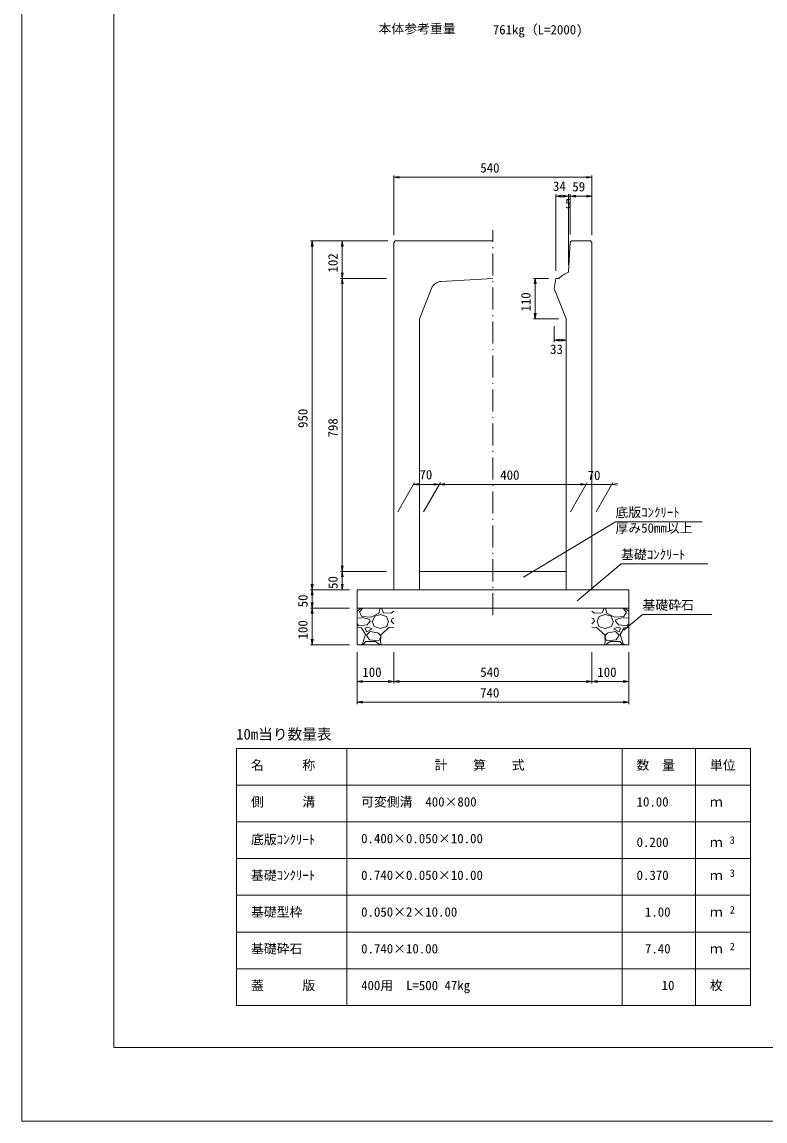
# Model space of a CAD drawing. Units: millimetres, scale not verified. Extents: x 0 to 84100, y 0 to 59400.
# Drawn here: x 0 to 20238, y 0 to 29929 of the extents above; entities that cross this region are included whole.
import ezdxf
from ezdxf.enums import TextEntityAlignment as Align

# ---------------------------------------------------------------- set-up
doc = ezdxf.new("R2010")
doc.units = ezdxf.units.MM
doc.header["$LTSCALE"] = 100
doc.linetypes.add('DASHED_DOTTED', pattern=[9.25, 6, -1.5, 0.25, -1.5])
for name, color, linetype, lineweight in [('0_2', 7, 'Continuous', 9), ('D-STR-DIM', 7, 'Continuous', 18), ('D-STR-DIM（寸法）', 7, 'Continuous', 18), ('D-STR-HTXT（旗揚げ）', 4, 'Continuous', 18), ('D-STR-STRn（構造物）', 7, 'Continuous', 18), ('D-TTL(外枠）', 2, 'Continuous', 18), ('DEFPOINTS_3', 8, 'Continuous', 18), ('作図レイヤ', 1, 'Continuous', 18)]:
    doc.layers.add(name, color=color, linetype=linetype, lineweight=lineweight)
doc.layers.add('D-STR-TXT（文字）', color=7, linetype='Continuous')
doc.styles.add('ＭＳ ゴシック', font='')
doc.styles.get('ＭＳ ゴシック').set_extended_font_data('MS Gothic')

msp = doc.modelspace()

# ---------------------------------------------------------------- linework, layer by layer
at = {"layer": '0_2'}
for p, q in [((10125, 25700.6), (10275, 25725.6)), ((10275, 25675.6), (10125, 25700.6)), ((15375, 25725.6), (15525, 25700.6)), ((15525, 25700.6), (15375, 25675.6)), ((14545, 25187.3), (14695, 25212.3)), ((14695, 25162.3), (14545, 25187.3)), ((14735, 25212.3), (14885, 25187.3)), ((14885, 25187.3), (14735, 25162.3)), ((14933.3, 25187.3), (15083.3, 25212.3)), ((15083.3, 25162.3), (14933.3, 25187.3)), ((15375, 25212.3), (15525, 25187.3)), ((15525, 25187.3), (15375, 25162.3)), ((7879.4, 23817.9), (7904.4, 23967.9)), ((7904.4, 23967.9), (7929.4, 23817.9)), ((8698.5, 23817.9), (8723.5, 23967.9)), ((8723.5, 23967.9), (8748.5, 23817.9)), ((8723.5, 22947.9), (8698.5, 23097.9)), ((8748.5, 23097.9), (8723.5, 22947.9)), ((8698.5, 22797.9), (8723.5, 22947.9)), ((8723.5, 22947.9), (8748.5, 22797.9)), ((13952.8, 22797.9), (13977.8, 22947.9)), ((13977.8, 22947.9), (14002.8, 22797.9)), ((13977.8, 21847.9), (13952.8, 21997.9)), ((14002.8, 21997.9), (13977.8, 21847.9)), ((14494.1, 21262.8), (14644.1, 21287.8)), ((14644.1, 21237.8), (14494.1, 21262.8)), ((14675, 21287.8), (14825, 21262.8)), ((14825, 21262.8), (14675, 21237.8)), ((10666, 17336.6), (10816, 17361.6)), ((11216, 17361.6), (11366, 17336.6)), ((11366, 17336.6), (11516, 17361.6)), ((15216, 17361.6), (15366, 17336.6)), ((16066, 17336.6), (16216, 17361.6)), ((10816, 17311.6), (10666, 17336.6)), ((11366, 17336.6), (11216, 17311.6)), ((11516, 17311.6), (11366, 17336.6)), ((15366, 17336.6), (15216, 17311.6)), ((16216, 17311.6), (16066, 17336.6)), ((8723.5, 14967.9), (8698.5, 15117.9)), ((8698.5, 14817.9), (8723.5, 14967.9)), ((8748.5, 15117.9), (8723.5, 14967.9)), ((8723.5, 14967.9), (8748.5, 14817.9)), ((7904.4, 14467.9), (7879.4, 14617.9)), ((7879.4, 14317.9), (7904.4, 14467.9)), ((7929.4, 14617.9), (7904.4, 14467.9)), ((7904.4, 14467.9), (7929.4, 14317.9)), ((8723.5, 14467.9), (8698.5, 14617.9)), ((8748.5, 14617.9), (8723.5, 14467.9)), ((7904.4, 13967.9), (7879.4, 14117.9)), ((7929.4, 14117.9), (7904.4, 13967.9)), ((7879.4, 13817.9), (7904.4, 13967.9)), ((7904.4, 13967.9), (7929.4, 13817.9)), ((7904.4, 12967.9), (7879.4, 13117.9)), ((7929.4, 13117.9), (7904.4, 12967.9)), ((9125, 11967.9), (9275, 11992.9)), ((9975, 11992.9), (10125, 11967.9)), ((10125, 11967.9), (10275, 11992.9)), ((15375, 11992.9), (15525, 11967.9)), ((15525, 11967.9), (15675, 11992.9)), ((16375, 11992.9), (16525, 11967.9)), ((9275, 11942.9), (9125, 11967.9)), ((10125, 11967.9), (9975, 11942.9)), ((10275, 11942.9), (10125, 11967.9)), ((15525, 11967.9), (15375, 11942.9)), ((15675, 11942.9), (15525, 11967.9)), ((16525, 11967.9), (16375, 11942.9)), ((9125, 11405.6), (9275, 11430.6)), ((9275, 11380.6), (9125, 11405.6)), ((16375, 11430.6), (16525, 11405.6)), ((16525, 11405.6), (16375, 11380.6))]:
    msp.add_line(p, q, dxfattribs=at)
at = {"layer": '0_2', "lineweight": 18}
for p, q in [((10125, 25700.6), (10145, 25700.6)), ((15525, 25700.6), (15505, 25700.6)), ((14545, 25187.3), (14565, 25187.3)), ((14885, 25187.3), (14865, 25187.3)), ((14933.3, 25187.3), (14953.3, 25187.3)), ((15525, 25187.3), (15505, 25187.3)), ((7904.4, 23967.9), (7904.4, 23947.9)), ((8723.5, 23967.9), (8723.5, 23947.9)), ((8723.5, 22947.9), (8723.5, 22967.9)), ((8723.5, 22947.9), (8723.5, 22927.9)), ((13977.8, 22947.9), (13977.8, 22927.9)), ((13977.8, 21847.9), (13977.8, 21867.9)), ((14494.1, 21262.8), (14514.1, 21262.8)), ((14825, 21262.8), (14805, 21262.8)), ((10666, 17336.6), (10686, 17336.6)), ((11366, 17336.6), (11346, 17336.6)), ((11366, 17336.6), (11386, 17336.6)), ((15366, 17336.6), (15346, 17336.6)), ((16066, 17336.6), (16086, 17336.6)), ((8723.5, 14967.9), (8723.5, 14987.9)), ((8723.5, 14967.9), (8723.5, 14947.9)), ((7904.4, 14467.9), (7904.4, 14487.9)), ((7904.4, 14467.9), (7904.4, 14447.9)), ((8723.5, 14467.9), (8723.5, 14487.9)), ((7904.4, 13967.9), (7904.4, 13987.9)), ((7904.4, 13967.9), (7904.4, 13947.9)), ((7904.4, 12967.9), (7904.4, 12987.9)), ((9125, 11967.9), (9145, 11967.9)), ((10125, 11967.9), (10105, 11967.9)), ((10125, 11967.9), (10145, 11967.9)), ((15525, 11967.9), (15505, 11967.9)), ((15525, 11967.9), (15545, 11967.9)), ((16525, 11967.9), (16505, 11967.9)), ((9125, 11405.6), (9145, 11405.6)), ((16525, 11405.6), (16505, 11405.6))]:
    msp.add_line(p, q, dxfattribs=at)
at = {"layer": 'D-STR-DIM'}
for p, q in [((9125, 12767.9), (9125, 11355.6)), ((10125, 12767.9), (10125, 11917.9)), ((15525, 12767.9), (15525, 11917.9)), ((16525, 12767.9), (16525, 11355.6)), ((9145, 11967.9), (10105, 11967.9)), ((10145, 11967.9), (15505, 11967.9)), ((15545, 11967.9), (16505, 11967.9)), ((9145, 11405.6), (16505, 11405.6))]:
    msp.add_line(p, q, dxfattribs=at)
at = {"layer": 'D-STR-DIM（寸法）'}
for p, q in [((14545, 23147.9), (14545, 25237.3)), ((14565, 25187.3), (14865, 25187.3)), ((14885, 23314), (14885, 25237.3)), ((14933.3, 25187.3), (14885, 25187.3)), ((14933.3, 24137.9), (14933.3, 25237.3)), ((14953.3, 25187.3), (15505, 25187.3)), ((15525, 24127.9), (15525, 25237.3)), ((9965, 23967.9), (7854.4, 23967.9)), ((7904.4, 23947.9), (7904.4, 14487.9)), ((8723.5, 23947.9), (8723.5, 22967.9)), ((9925, 22947.9), (8673.5, 22947.9)), ((8723.5, 22927.9), (8723.5, 14987.9)), ((14345, 22947.9), (13927.8, 22947.9)), ((13977.8, 22927.9), (13977.8, 21867.9)), ((14625, 21847.9), (13927.8, 21847.9)), ((14494.1, 21647.9), (14494.1, 21212.8)), ((14825, 21647.9), (14825, 21212.8)), ((14514.1, 21262.8), (14805, 21262.8)), ((10236.8, 16593.3), (10694.8, 17386.6)), ((10936.8, 16593.3), (11394.8, 17386.6)), ((14936.8, 16593.3), (15394.8, 17386.6)), ((15636.8, 16593.3), (16094.8, 17386.6)), ((11346, 17336.6), (10686, 17336.6)), ((11386, 17336.6), (15346, 17336.6)), ((15366, 17336.6), (16066, 17336.6)), ((16086, 17336.6), (16106, 17336.6)), ((9925, 14967.9), (8673.5, 14967.9)), ((8723.5, 14487.9), (8723.5, 14947.9)), ((8925, 14467.9), (7854.4, 14467.9)), ((8925, 14467.9), (7854.4, 14467.9)), ((7904.4, 14447.9), (7904.4, 13987.9)), ((8925, 13967.9), (7854.4, 13967.9)), ((7904.4, 13947.9), (7904.4, 12987.9)), ((8925, 12967.9), (7854.4, 12967.9))]:
    msp.add_line(p, q, dxfattribs=at)
at = {"layer": 'D-STR-HTXT（旗揚げ）'}
for p, q in [((13662.1, 14814), (16165, 16320.7)), ((18524.8, 16320.7), (16165, 16320.7)), ((15125.8, 14169.8), (16317.5, 15171)), ((18677.3, 15171), (16317.5, 15171)), ((16392.8, 13370.7), (16901.2, 13796.9)), ((18787.5, 13796.9), (16901.2, 13796.9)), ((5845.2, 10147.1), (19845.2, 10147.1)), ((5845.2, 3147.1), (5845.2, 10147.1)), ((8845.2, 3147.1), (8845.2, 10147.1)), ((16345.2, 3147.1), (16345.2, 10147.1)), ((18345.2, 3147.1), (18345.2, 10147.1)), ((19845.2, 3147.1), (19845.2, 10147.1)), ((5845.2, 9147.1), (19845.2, 9147.1)), ((5845.2, 8147.1), (19845.2, 8147.1)), ((5845.2, 7147.1), (19845.2, 7147.1)), ((5845.2, 6147.1), (19845.2, 6147.1)), ((5845.2, 5147.1), (19845.2, 5147.1)), ((5845.2, 4147.1), (19845.2, 4147.1)), ((5845.2, 3147.1), (19845.2, 3147.1))]:
    msp.add_line(p, q, dxfattribs=at)
at = {"layer": 'D-STR-STRn（構造物）', "linetype": 'DASHED_DOTTED'}
msp.add_line((12825, 13771.5), (12825, 24261.1), dxfattribs=at)
at = {"layer": 'D-STR-STRn（構造物）'}
for p, q in [((10825, 14967.9), (14825, 14967.9)), ((9125, 14467.9), (16525, 14467.9)), ((9125, 14467.9), (9125, 12967.9)), ((16525, 14467.9), (16525, 12967.9)), ((9125, 13967.9), (16525, 13967.9)), ((9125, 13880.9), (9237.6, 13967.9)), ((9186.8, 13857.5), (9286.1, 13967.9)), ((9258.7, 13736.9), (9188.7, 13856.9)), ((9717.3, 13826.7), (9507.3, 13716.7)), ((9606.9, 13747.4), (9766.9, 13797.4)), ((9757.1, 13967.3), (9717.1, 13827.3)), ((9766.4, 13797.4), (9926.4, 13737.4)), ((9791.2, 13967.9), (9845.1, 13839.7)), ((9846.2, 13836.9), (10056.2, 13826.9)), ((10056.8, 13828.2), (10125, 13880.9)), ((15593.2, 13828.2), (15525, 13880.9)), ((15803.9, 13836.9), (15593.9, 13826.9)), ((15883.6, 13797.4), (15723.6, 13737.4)), ((15858.9, 13967.9), (15804.9, 13839.7)), ((16043.2, 13747.4), (15883.2, 13797.4)), ((15893, 13967.3), (15933, 13827.3)), ((15932.8, 13826.7), (16142.8, 13716.7)), ((16463.3, 13857.5), (16363.9, 13967.9)), ((16391.3, 13736.9), (16461.3, 13856.9)), ((16525, 13880.9), (16412.4, 13967.9)), ((9277.6, 13706.3), (9125, 13690.2)), ((9166.5, 13490.7), (9125, 13535.9)), ((9396.1, 13508), (9166.1, 13488)), ((9506.1, 13719.5), (9256.1, 13739.5)), ((9476.4, 13658), (9276.4, 13708)), ((9486.8, 13607.5), (9396.8, 13507.5)), ((9486.9, 13606.8), (9476.9, 13656.8)), ((9535.9, 13607.7), (9595.9, 13467.7)), ((9546.5, 13607.4), (9606.5, 13747.4)), ((9926.9, 13737.1), (9986.9, 13607.1)), ((9936.5, 13467.9), (9986.5, 13607.9)), ((10125, 13535.9), (10056.5, 13610.7)), ((10056.6, 13607.7), (10086.6, 13687.7)), ((10125, 13690.2), (10087.6, 13686.3)), ((15525, 13690.2), (15562.4, 13686.3)), ((15525, 13535.9), (15593.6, 13610.7)), ((15593.5, 13607.7), (15563.5, 13687.7)), ((15723.1, 13737.1), (15663.1, 13607.1)), ((15713.6, 13467.9), (15663.6, 13607.9)), ((16103.5, 13607.4), (16043.5, 13747.4)), ((16114.2, 13607.7), (16054.2, 13467.7)), ((16143.9, 13719.5), (16393.9, 13739.5)), ((16163.2, 13606.8), (16173.2, 13656.8)), ((16163.3, 13607.5), (16253.3, 13507.5)), ((16173.7, 13658), (16373.7, 13708)), ((16254, 13508), (16484, 13488)), ((16372.4, 13706.3), (16525, 13690.2)), ((16483.6, 13490.7), (16525, 13535.9)), ((9247.1, 13426.4), (9125, 13436.6)), ((9359, 13248), (9249, 13428)), ((9276.9, 12997.1), (9356.9, 13247.1)), ((9346.4, 13417.4), (9386.4, 13317.4)), ((9416.6, 13447), (9346.6, 13417)), ((9386.4, 13317.7), (9536.4, 13407.7)), ((9386.4, 13227.8), (9466.4, 13107.8)), ((9486.7, 13327.4), (9386.7, 13227.4)), ((9537.1, 13407.6), (9417.1, 13447.6)), ((9687.9, 13298), (9487.9, 13328)), ((9596, 13466.7), (9766, 13416.7)), ((9768.9, 13225.3), (9688.9, 13295.3)), ((9776.3, 13237.9), (9766.3, 13027.9)), ((9766.8, 13167.5), (9766.8, 13227.5)), ((9767.3, 13416.8), (9937.3, 13466.8)), ((10007, 13447.4), (9777, 13237.4)), ((10125, 13436.6), (10007.1, 13446.4)), ((15525, 13436.6), (15643, 13446.4)), ((15643.1, 13447.4), (15873.1, 13237.4)), ((15882.7, 13416.8), (15712.7, 13466.8)), ((15873.8, 13237.9), (15883.8, 13027.9)), ((15881.2, 13225.3), (15961.2, 13295.3)), ((15883.3, 13167.5), (15883.3, 13227.5)), ((16054.1, 13466.7), (15884.1, 13416.7)), ((15962.1, 13298), (16162.1, 13328)), ((16113, 13407.6), (16233, 13447.6)), ((16263.6, 13317.7), (16113.6, 13407.7)), ((16163.3, 13327.4), (16263.3, 13227.4)), ((16263.6, 13227.8), (16183.6, 13107.8)), ((16233.4, 13447), (16303.4, 13417)), ((16303.7, 13417.4), (16263.7, 13317.4)), ((16291.1, 13248), (16401.1, 13428)), ((16373.2, 12997.1), (16293.2, 13247.1)), ((16403, 13426.4), (16525, 13436.6)), ((9125, 12967.9), (16525, 12967.9)), ((9237.6, 12967.9), (9276.8, 12998.2)), ((9286.1, 12967.9), (9366.8, 13057.5)), ((9366.8, 13057.5), (9626.8, 13057.5)), ((9467.1, 13107), (9717.1, 13077)), ((9626.5, 13059.7), (9756.5, 12969.7)), ((9717.1, 13077.6), (9767.1, 13167.6)), ((9765.1, 13029.7), (9791.2, 12967.9)), ((15884.9, 13029.7), (15858.9, 12967.9)), ((15933, 13077.6), (15883, 13167.6)), ((16023.6, 13059.7), (15893.6, 12969.7)), ((16183, 13107), (15933, 13077)), ((16283.3, 13057.5), (16023.3, 13057.5)), ((16363.9, 12967.9), (16283.3, 13057.5)), ((16412.4, 12967.9), (16373.2, 12998.2))]:
    msp.add_line(p, q, dxfattribs=at)
at = {"layer": 'D-TTL(外枠）'}
for p, q in [((2500, 2000), (2500, 57400)), ((82000, 2000), (2500, 2000))]:
    msp.add_line(p, q, dxfattribs=at)
at = {"layer": 'DEFPOINTS_3'}
for q in [(0, 59400), (84000, 0)]:
    msp.add_line((0, 0), q, dxfattribs=at)
at = {"layer": '作図レイヤ', "color": 7}
for p, q in [((10125, 24127.9), (10125, 25750.6)), ((15525, 24127.9), (15525, 25750.6)), ((10145, 25700.6), (15505, 25700.6))]:
    msp.add_line(p, q, dxfattribs=at)
at = {"layer": '作図レイヤ'}
for p, q in [((10165, 23967.9), (10125, 23927.9)), ((12825, 23967.9), (10165, 23967.9)), ((14933.3, 23937.9), (14965, 23967.9)), ((14965, 23967.9), (15485, 23967.9)), ((15485, 23967.9), (15525, 23927.9)), ((10125, 23927.9), (10125, 14467.9)), ((14933.3, 23937.9), (14885, 23114)), ((15525, 23927.9), (15525, 14467.9)), ((12825, 22947.9), (11416.6, 22863.4)), ((14494.1, 22675.3), (14545, 22947.9)), ((14545, 22947.9), (14625, 22947.9)), ((11156, 22675.3), (10825, 21847.9)), ((14494.1, 22675.3), (14825, 21847.9)), ((10825, 21847.9), (10825, 14467.9)), ((14825, 21847.9), (14825, 14467.9)), ((10825, 14467.9), (10125, 14467.9)), ((15525, 14467.9), (14825, 14467.9))]:
    msp.add_line(p, q, dxfattribs=at)
for centre, radius, start, end in [((15177.8, 22369.5), 800, 111.465, 133.704), ((11434.6, 22563.9), 300, 93.43363, 158.19859)]:
    msp.add_arc(centre, radius, start, end, dxfattribs=at)

# ---------------------------------------------------------------- texts
at = {"layer": 'D-STR-DIM', "style": 'ＭＳ ゴシック'}
for s, p in [('100', (9270.6, 12017.9)), ('540', (12483, 12017.9)), ('100', (15670.6, 12017.9)), ('740', (12478.6, 11455.6))]:
    msp.add_text(s, height=256.6, dxfattribs=at).set_placement(p, align=Align.BOTTOM_LEFT)
at = {"layer": 'D-STR-DIM（寸法）', "style": 'ＭＳ ゴシック'}
for s, p in [('34', (14462.2, 25250.5)), ('59', (14990.2, 25238.5)), ('5', (14794.9, 24779.1)), ('33', (14384.3, 20811.5)), ('70', (10826.6, 17394.9)), ('400', (13026.6, 17386.6)), ('70', (15406.7, 17378.6))]:
    msp.add_text(s, height=256.6, dxfattribs=at).set_placement(p, align=Align.BOTTOM_LEFT)
for s, p in [('102', (8673.5, 23107)), ('110', (13927.8, 22043.4)), ('950', (7854.4, 18874.1)), ('798', (8673.5, 18614.1)), ('50', (8675.3, 14489.6)), ('50', (7856, 13989.6)), ('100', (7854.4, 13113.4))]:
    msp.add_text(s, height=256.6, rotation=90, dxfattribs=at).set_placement(p, align=Align.BOTTOM_LEFT)
at = {"layer": 'D-STR-TXT（文字）', "style": 'ＭＳ ゴシック'}
for s, height, p in [('本体参考重量', 256.6, (9711.9, 29540.3)), ('761kg（L=2000)', 256.6, (12823.8, 29513.9)), ('底版ｺﾝｸﾘｰﾄ', 256.6, (16165, 16370.7)), ('厚み50mm以上', 256.6, (16165, 15943.5)), ('基礎ｺﾝｸﾘｰﾄ', 256.6, (16317.5, 15221)), ('基礎砕石', 256.6, (16901.2, 13846.9)), ('10m当り数量表', 293.3, (5834.2, 10299.6)), ('名\u3000\u3000\u3000称', 256.6, (6237.4, 9487.4)), ('計\u3000\u3000算\u3000\u3000式', 256.6, (11238.2, 9487.4)), ('数\u3000量', 256.6, (16737.4, 9487.4)), ('単位', 256.6, (18737.4, 9487.4)), ('側\u3000\u3000\u3000溝', 256.6, (6237.4, 8487.4)), ('可変側溝\u3000400×800', 256.6, (9237.4, 8487.4)), ('10.00', 256.6, (16740.1, 8487.4)), ('ｍ', 256.6, (18737.4, 8487.4)), ('底版ｺﾝｸﾘｰﾄ', 256.6, (6237.4, 7460.9)), ('0.400×0.050×10.00', 256.6, (9237.4, 7487.4)), ('0.200', 256.6, (16740.1, 7387.4)), ('ｍ', 256.6, (18737.4, 7387.4)), ('3', 205.3, (19277.6, 7487.9)), ('基礎ｺﾝｸﾘｰﾄ', 256.6, (6237.4, 6487.4)), ('0.740×0.050×10.00', 256.6, (9237.4, 6487.4)), ('0.370', 256.6, (16740.1, 6487.4)), ('ｍ', 256.6, (18737.4, 6487.4)), ('3', 205.3, (19277.6, 6587.9)), ('基礎型枠', 256.6, (6237.4, 5487.4)), ('0.050×2×10.00', 256.6, (9237.4, 5487.4)), ('1.00', 256.6, (16967.5, 5487.4)), ('ｍ', 256.6, (18737.4, 5487.4)), ('2', 205.3, (19277.6, 5587.9)), ('基礎砕石', 256.6, (6237.4, 4487.4)), ('0.740×10.00', 256.6, (9237.4, 4487.4)), ('7.40', 256.6, (16967.5, 4487.4)), ('2', 205.3, (19277.6, 4587.9)), ('ｍ', 256.6, (18737.4, 4487.4)), ('蓋\u3000\u3000\u3000版', 256.6, (6237.4, 3487.4)), ('400用\u3000L=500 47kg', 256.6, (9237.4, 3487.4)), ('10', 256.6, (17422.4, 3487.4)), ('枚', 256.6, (18737.4, 3487.4))]:
    msp.add_text(s, height=height, dxfattribs=at).set_placement(p, align=Align.BOTTOM_LEFT)
at = {"layer": '作図レイヤ', "color": 7, "style": 'ＭＳ ゴシック'}
msp.add_text('540', height=256.6, dxfattribs=at).set_placement((12483, 25750.6), align=Align.BOTTOM_LEFT)

doc.saveas('drawing.dxf')
